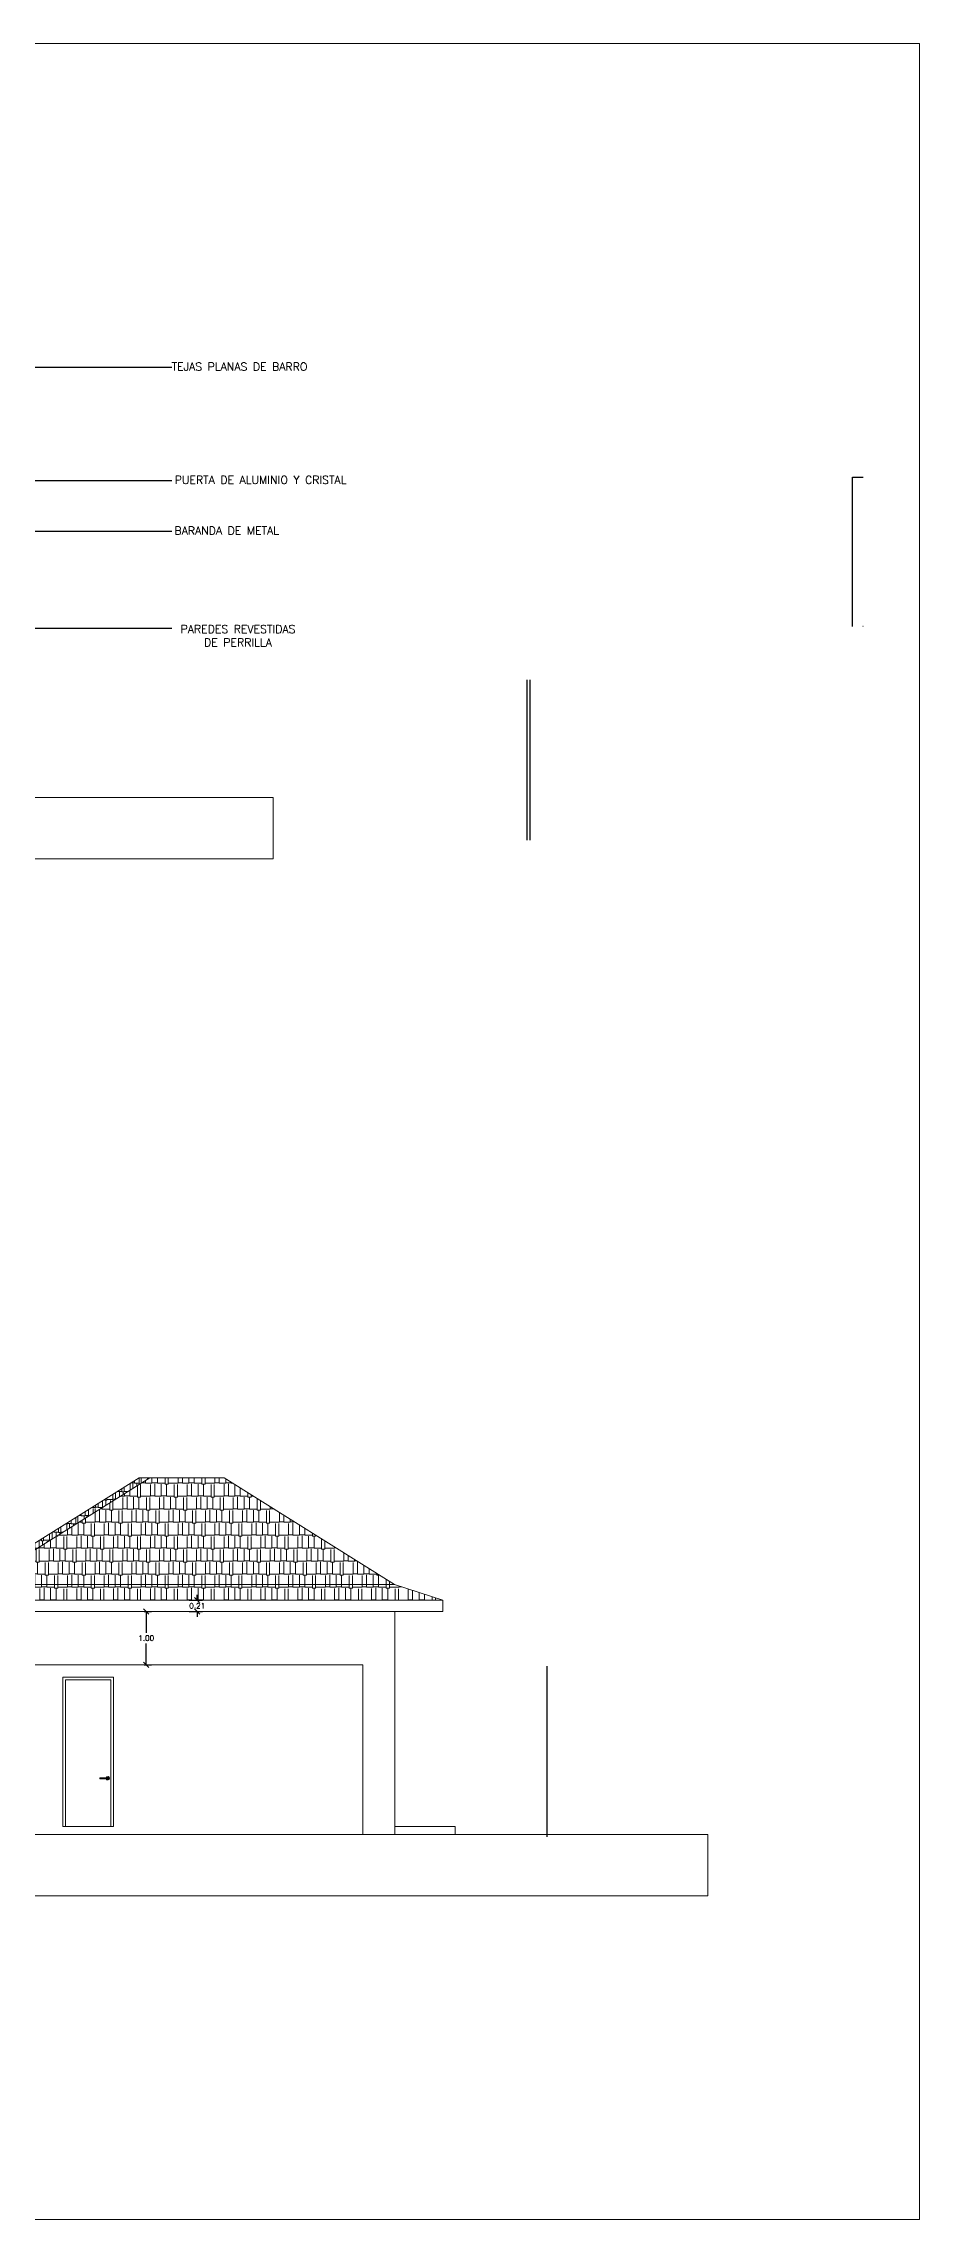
# Model space of a CAD drawing. Header units: metres. Extents: x -44 to 358, y -286 to 66.
# Drawn here: x 275.44 to 291.86, y -0.53 to 40.26 of the extents above; entities that cross this region are included whole.
import ezdxf

# ---------------------------------------------------------------- set-up
doc = ezdxf.new("R2010")
doc.units = ezdxf.units.M
doc.header["$LTSCALE"] = 0.3
doc.header["$PDMODE"] = 3
for name, color, linetype, lineweight in [('A-WALL', 7, 'Continuous', 30), ('EL0', 7, 'Continuous', 15), ('EL1', 150, 'Continuous', 13), ('EL2', 135, 'Continuous', 9), ('EL3', 116, 'Continuous', 5)]:
    doc.layers.add(name, color=color, linetype=linetype, lineweight=lineweight)
doc.layers.add('DIMENSIONES', color=7, linetype='Continuous')
doc.layers.add('TEXTOS', color=4, linetype='Continuous')
doc.styles.add('SMPLEX', font='simplex.shx')
doc.dimstyles.new('DIM-50', dxfattribs={"dimscale": 0.5, "dimtxt": 0.2, "dimasz": 0.2, "dimexe": 0.2, "dimexo": 0.2, "dimgap": 0.1, "dimtad": 0, "dimtih": 1, "dimtoh": 1, "dimzin": 0, "dimdsep": 46, "dimtxsty": 'SMPLEX', "dimblk1": 'OBLIQUE', "dimblk2": 'OBLIQUE', "dimsah": 1, "dimcen": 0.2, "dimclrd": 4, "dimclre": 4, "dimclrt": 4, "dimadec": 0, "dimazin": 0, "dimtfac": 1, "dimtmove": 0, "dimatfit": 3, "dimldrblk": 'OPEN30', "dimfxl": 0.3, "dimfxlon": 1, "dimtfill": 1, "dimtolj": 1, "dimtzin": 0, "dimarcsym": 0})

# ---------------------------------------------------------------- blocks, each defined once
blk = doc.blocks.new('_OBLIQUE')
at = {"color": 0, "linetype": 'ByBlock'}
blk.add_line((-0.5, -0.5), (0.5, 0.5), dxfattribs=at)
blk = doc.blocks.new('*D1849')
at = {"layer": 'DEFPOINTS', "color": 0, "ltscale": 0.2, "transparency": 16777216}
for p in [(277.223, 10.867), (277.362, 10.867), (277.223, 9.867)]:
    blk.add_point(p, dxfattribs=at)
at = {"layer": 'DIMENSIONES', "color": 4, "lineweight": -2, "ltscale": 0.2, "transparency": 16777216}
for p, q in [((277.323, 10.867), (277.462, 10.867)), ((277.362, 10.867), (277.362, 10.467)), ((277.362, 9.867), (277.362, 10.267)), ((277.323, 9.867), (277.462, 9.867))]:
    blk.add_line(p, q, dxfattribs=at)
at = {"layer": 'DIMENSIONES', "color": 4, "lineweight": -2, "ltscale": 0.2, "transparency": 16777216, "xscale": 0.1, "yscale": 0.1, "zscale": 0.1}
for p, rotation in [((277.362, 10.867), 90), ((277.362, 9.867), 270)]:
    blk.add_blockref('_OBLIQUE', p, dxfattribs=dict(at, rotation=rotation))
at = {"layer": 'DIMENSIONES', "color": 4, "ltscale": 0.2, "transparency": 16777216, "insert": (277.362, 10.367), "char_height": 0.1, "attachment_point": 5, "style": 'SMPLEX', "bg_fill": 3, "box_fill_scale": 1.1, "bg_fill_color": 256, "bg_fill_true_color": 13158600, "bg_fill_transparency": 0}
blk.add_mtext('\\A1;1.00', dxfattribs=at)
blk = doc.blocks.new('_Open30')
at = {"color": 0, "lineweight": -2}
for p, q in [((-1, 0.27), (0, 0)), ((0, 0), (-1, -0.27)), ((0, 0), (-1, 0))]:
    blk.add_line(p, q, dxfattribs=at)
blk = doc.blocks.new('*D1850')
at = {"layer": 'DEFPOINTS', "color": 0, "ltscale": 0.2, "transparency": 16777216}
for p in [(277.897, 11.077), (277.897, 10.867)]:
    blk.add_point(p, dxfattribs=at)
at = {"layer": 'DIMENSIONES', "color": 4, "lineweight": -2, "ltscale": 0.2, "transparency": 16777216}
for p, q in [((278.168, 11.077), (278.418, 11.077)), ((278.318, 11.077), (278.318, 11.177)), ((278.318, 11.077), (278.318, 11.072)), ((278.168, 10.867), (278.418, 10.867)), ((278.318, 10.867), (278.318, 10.872)), ((278.318, 10.867), (278.318, 10.767))]:
    blk.add_line(p, q, dxfattribs=at)
at = {"layer": 'DIMENSIONES', "color": 4, "lineweight": -2, "ltscale": 0.2, "transparency": 16777216, "xscale": 0.1, "yscale": 0.1, "zscale": 0.1}
for p, rotation in [((278.318, 11.077), 270), ((278.318, 10.867), 90)]:
    blk.add_blockref('_OBLIQUE', p, dxfattribs=dict(at, rotation=rotation))
at = {"layer": 'DIMENSIONES', "color": 4, "ltscale": 0.2, "transparency": 16777216, "insert": (278.318, 10.972), "char_height": 0.1, "attachment_point": 5, "style": 'SMPLEX', "bg_fill": 3, "box_fill_scale": 1.1, "bg_fill_color": 256, "bg_fill_true_color": 13158600, "bg_fill_transparency": 0}
blk.add_mtext('\\A1;0.21', dxfattribs=at)
at = {"layer": 'DEFPOINTS', "color": 0, "ltscale": 0.2, "transparency": 16777216}
blk.add_point((278.318, 11.077), dxfattribs=at)

msp = doc.modelspace()

# ---------------------------------------------------------------- hatches: boundary and pattern name
at = {"layer": 'EL1'}
h = msp.add_hatch(dxfattribs=at)
h.set_pattern_fill('AR-RSHKE', color=256, scale=0.0008)
h.set_pattern_definition([(0, (-85.7094, -28.18395), (0.51816, 0.24384), [0.12192, -0.1016, 0.14224, -0.06096, 0.18288, -0.08128]), (0, (-85.58747, -28.17379), (0.51816, 0.24384), [0.1016, -0.38608, 0.08128, -0.12192]), (0, (-85.34363, -28.19919), (0.51816, 0.24384), [0.06096, -0.62992]), (90, (-85.70939, -28.18395), (-0.17272, 0.24384), [0.23368, -0.74168]), (90, (-85.58747, -28.18395), (-0.17272, 0.24384), [0.2286, -0.74676]), (90, (-85.48587, -28.18395), (-0.17272, 0.24384), [0.21336, -0.762]), (90, (-85.34363, -28.19919), (-0.17272, 0.24384), [0.23368, -0.74168]), (90, (-85.28267, -28.19919), (-0.17272, 0.24384), [0.23368, -0.74168]), (90, (-85.09979, -28.18395), (-0.17272, 0.24384), [0.22352, -0.75184])])
h.paths.add_polyline_path([(278.8211589, 13.3694685), (277.4311589, 13.3694685), (274.2261589, 11.3667623), (274.2261589, 11.3692623), (274.0261589, 11.3692623), (273.1261589, 11.0768345), (282.9261589, 11.0768345), (282.0178242, 11.3719704)])
at = {"layer": 'EL3'}
h = msp.add_hatch(dxfattribs=at)
h.set_pattern_fill('AR-RSHKE', color=256, scale=0.0005)
h.set_pattern_definition([(0, (-85.70939, -28.18395), (0.32385, 0.1524), [0.0762, -0.0635, 0.0889, -0.0381, 0.1143, -0.0508]), (0, (-85.63319, -28.1776), (0.32385, 0.1524), [0.0635, -0.2413, 0.0508, -0.0762]), (0, (-85.48079, -28.19347), (0.32385, 0.1524), [0.0381, -0.3937]), (90, (-85.70939, -28.18395), (-0.10795, 0.1524), [0.14605, -0.46355]), (90, (-85.63319, -28.18395), (-0.10795, 0.1524), [0.142875, -0.466725]), (90, (-85.56969, -28.18395), (-0.10795, 0.1524), [0.13335, -0.47625]), (90, (-85.48079, -28.19347), (-0.10795, 0.1524), [0.14605, -0.46355]), (90, (-85.44269, -28.19347), (-0.10795, 0.1524), [0.14605, -0.46355]), (90, (-85.32839, -28.18395), (-0.10795, 0.1524), [0.1397, -0.4699])])
h.paths.add_polyline_path([(277.4311589, 13.3694685), (277.2311589, 13.3694685), (274.2261589, 11.4917361), (274.2261589, 11.3692623), (274.2301598, 11.3692623)])

# ---------------------------------------------------------------- linework, layer by layer
at = {"layer": 'A-WALL', "lineweight": 25}
for p, q in [((290.6052774, 32.1269425), (290.8052774, 32.1269425)), ((290.8052774, 29.3269425), (290.8002774, 29.3269425))]:
    msp.add_line(p, q, dxfattribs=at)
at = {"layer": 'A-WALL'}
for p, q in [((290.6052774, 29.3269425), (290.6052774, 32.1269425)), ((284.5052774, 25.3269444), (284.5052774, 28.3269444)), ((284.5552774, 28.3269425), (284.5552774, 25.3269425)), ((284.872928, 9.8383447), (284.872928, 6.6383447))]:
    msp.add_line(p, q, dxfattribs=at)
at = {"layer": 'DEFPOINTS', "lineweight": 13}
msp.add_lwpolyline([(235.5619882, 40.2572653), (291.8600739, 40.2572653), (291.8600739, -0.5317386), (235.5619882, -0.5317386)], close=True, dxfattribs=at)
at = {"layer": 'EL0'}
for points in [[(247.2014702, 26.1212153), (279.7420485, 26.1212153), (279.7420485, 24.9712153), (247.2014702, 24.9712153)], [(238.1647077, 6.6865421), (287.8932327, 6.6865421), (287.8932327, 5.5365421), (238.1647077, 5.5365421)]]:
    msp.add_lwpolyline(points, close=True, dxfattribs=at)
at = {"layer": 'EL1'}
for p, q in [((277.4311589, 13.3694685), (274.2301598, 11.3692623)), ((278.8211589, 13.3694685), (277.4311589, 13.3694685)), ((282.0178242, 11.3719704), (278.8211589, 13.3694685)), ((273.1261589, 11.0768345), (282.9261589, 11.0768345)), ((274.2344937, 11.3719704), (282.0179137, 11.3719704)), ((282.9261589, 11.0768345), (282.0178242, 11.3719704)), ((282.9261589, 10.8665421), (282.9261589, 11.0768345)), ((282.9261589, 10.8665421), (273.1261589, 10.8665421)), ((282.0261589, 6.6865421), (282.0261589, 10.8665421)), ((274.6261589, 9.8665421), (281.4261589, 9.8665421)), ((281.4261589, 9.8665421), (281.4261589, 6.6865421))]:
    msp.add_line(p, q, dxfattribs=at)
at = {"layer": 'EL2'}
for p, q in [((275.7961589, 6.8365421), (275.7961589, 9.6365421)), ((276.7461589, 9.6365421), (275.7961589, 9.6365421)), ((276.7461589, 9.6365421), (276.7461589, 6.8365421)), ((275.7961589, 6.8365421), (276.7461589, 6.8365421)), ((282.0261589, 6.8365421), (283.1551065, 6.8365421)), ((283.1551065, 6.6865421), (283.1551065, 6.8365421))]:
    msp.add_line(p, q, dxfattribs=at)
msp.add_lwpolyline([(275.8461589, 6.8365421), (275.8461589, 9.5865421), (276.6961589, 9.5865421), (276.6961589, 6.8365421)], dxfattribs=at)
at = {"layer": 'EL2', "elevation": 0}
msp.add_lwpolyline([(276.6431061, 7.7282598), (276.4931061, 7.7282598), (276.4931061, 7.7482598), (276.6431061, 7.7482598)], dxfattribs=at)
at = {"layer": 'EL2'}
for radius, start, end in [(0.032, 198.20995686, 161.79004314), (0.024, 204.62431835, 155.37568165), (0.01, 270, 90)]:
    msp.add_arc((276.6431061, 7.7382598, 0), radius, start, end, dxfattribs=at)
at = {"layer": 'EL3'}
for p, q in [((277.2311589, 13.3694685), (274.2261589, 11.4917361)), ((277.4311589, 13.3694685), (277.2311589, 13.3694685))]:
    msp.add_line(p, q, dxfattribs=at)
at = {"layer": 'TEXTOS'}
for p, q in [((273.0926309, 34.18805, 0), (277.844153, 34.18805, 0.0000005)), ((272.2492367, 32.0651431, 0), (277.844153, 32.0651431, 0.0000005)), ((273.1560888, 31.1139723, 0), (277.844153, 31.1139723, 0.0000005)), ((272.9149059, 29.2994804, 0), (277.844153, 29.2994804, 0.0000005))]:
    msp.add_line(p, q, dxfattribs=at)

# ---------------------------------------------------------------- texts
at = {"layer": 'TEXTOS', "char_height": 0.15, "width": 4.239917131}
for s, insert, attachment_point in [('{\\Fromans|c0;TEJAS PLANAS DE BARRO}', (277.8378413, 34.1253425, 0.0000005), 7), ('{\\Fromans|c0;PUERTA DE ALUMINIO Y CRISTAL}', (277.896004, 32.0024357, 0.0000005), 7), ('{\\Fromans|c0;BARANDA DE METAL}', (277.8914393, 31.0512649, 0.0000005), 7), ('\\pxqc;{\\Fromans|c0;PAREDES REVESTIDAS \\PDE PERRILLA}', (281.2029747, 28.9559822, 0.0000005), 9)]:
    msp.add_mtext(s, dxfattribs=dict(at, insert=insert, attachment_point=attachment_point))

# ---------------------------------------------------------------- next in the draw order: dimensions: what is measured, and where the dimension line sits
at = {"layer": 'DIMENSIONES', "ltscale": 0.2}
for base, p1, p2, picture, middle in [((278.3176522, 11.0768345), (277.8969329, 10.8665421), (277.8969329, 11.0768345), '*D1850', (278.3176522, 10.9716883)), ((277.3619309, 10.8665421), (277.222718, 9.8665421), (277.222718, 10.8665421), '*D1849', (277.3619309, 10.3665421))]:
    dim = msp.add_linear_dim(base=base, p1=p1, p2=p2, angle=90, dimstyle='DIM-50', dxfattribs=at)
    dim.commit()
    dim.dimension.update_dxf_attribs({"geometry": picture, "text_midpoint": middle})

doc.saveas('drawing.dxf')
